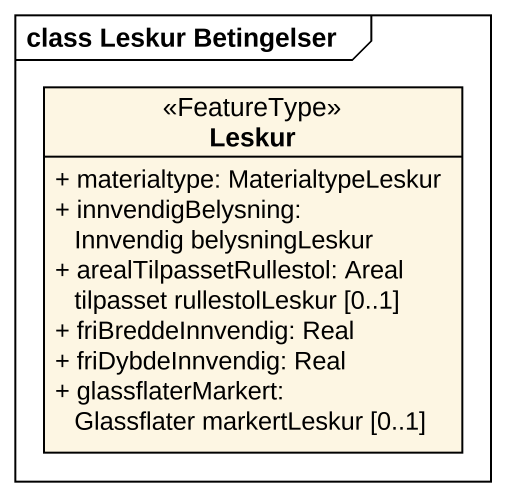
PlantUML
@startuml
mainframe class Leskur Betingelser
hide circle
hide empty members
skinparam classAttributeIconSize 0
class Leskur <<FeatureType>> {
  + materialtype: MaterialtypeLeskur
  + innvendigBelysning: Innvendig belysningLeskur
  + arealTilpassetRullestol: Areal tilpasset rullestolLeskur [0..1]
  + friBreddeInnvendig: Real
  + friDybdeInnvendig: Real
  + glassflaterMarkert: Glassflater markertLeskur [0..1]
}
@enduml
